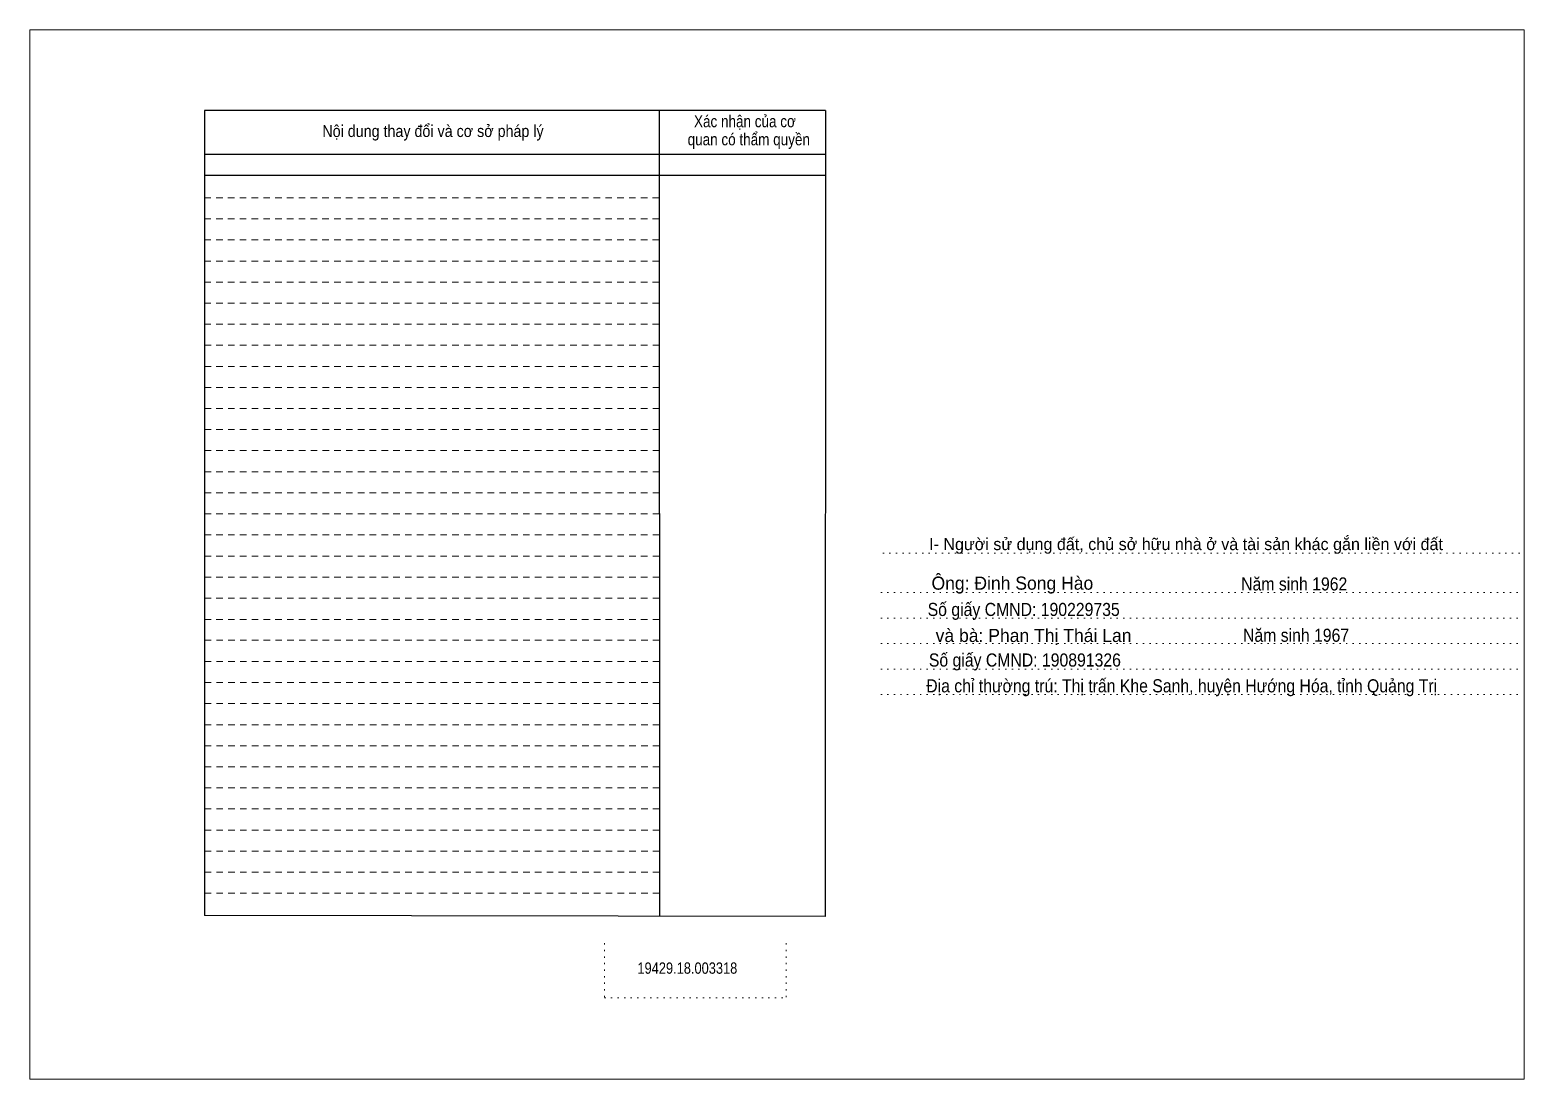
# Model space of a CAD drawing. Header units: metres. Extents: x 549105 to 551554, y 1837879 to 1838274.
# Drawn here: x 549104.7 to 549515.1, y 1837975.6 to 1838263.6 of the extents above; entities that cross this region are included whole.
import ezdxf
from ezdxf.enums import TextEntityAlignment as Align

# ---------------------------------------------------------------- set-up
doc = ezdxf.new("R2010")
doc.units = ezdxf.units.M
doc.header["$LTSCALE"] = 1.2
doc.linetypes.add('DOTTED', pattern=[1.5, 0.3, -1.2])
doc.linetypes.add('SHORT_DASHED', pattern=[2.7, 1.5, -1.2])
for name, color, linetype, lineweight in [('1', 7, 'DOTTED', 13), ('18', 7, 'Continuous', 25), ('2', 7, 'SHORT_DASHED', 13), ('28', 7, 'Continuous', 25)]:
    doc.layers.add(name, color=color, linetype=linetype, lineweight=lineweight)

msp = doc.modelspace()

# ---------------------------------------------------------------- linework, layer by layer
at = {"layer": '1'}
for p, q in [((549338.92, 1838119.92), (549515.04, 1838119.92)), ((549338.36, 1838109.12), (549514.44, 1838109.12)), ((549338.36, 1838102.12), (549514.44, 1838102.12)), ((549338.36, 1838095.12), (549514.44, 1838095.12)), ((549338.36, 1838088.12), (549514.44, 1838088.12)), ((549338.36, 1838081.12), (549514.44, 1838081.12)), ((549262.48, 1838012.84), (549262.48, 1837997.84)), ((549312.44, 1838012.84), (549312.44, 1837997.84)), ((549262.48, 1837997.84), (549312.44, 1837997.84))]:
    msp.add_line(p, q, dxfattribs=at)
at = {"layer": '1', "linetype": 'Continuous'}
for points in [[(549104.68, 1837975.56), (549515.08, 1837975.56), (549515.08, 1838263.56), (549104.68, 1838263.56)], [(549104.68, 1838263.56), (549515.08, 1838263.56), (549515.08, 1837975.56), (549104.68, 1837975.56)], [(549104.68, 1837975.56), (549515.08, 1837975.56), (549515.08, 1838263.56), (549104.68, 1838263.56)]]:
    msp.add_lwpolyline(points, close=True, dxfattribs=at)
at = {"layer": '2', "linetype": 'Continuous', "lineweight": 25}
for p, q in [((549323.2, 1838241.48), (549152.68, 1838241.48)), ((549152.68, 1838241.48), (549152.68, 1838020.44)), ((549277.52, 1838241.48), (549277.6, 1838020.24)), ((549323.2, 1838229.4), (549152.88, 1838229.4)), ((549323.2, 1838223.6), (549152.88, 1838223.6))]:
    msp.add_line(p, q, dxfattribs=at)
at = {"layer": '2'}
for p, q in [((549277.52, 1838217.48), (549152.64, 1838217.48)), ((549277.52, 1838211.68), (549152.64, 1838211.68)), ((549277.52, 1838211.68), (549152.68, 1838211.68)), ((549277.52, 1838205.92), (549152.68, 1838205.92)), ((549277.52, 1838200.12), (549152.68, 1838200.12)), ((549277.52, 1838194.36), (549152.68, 1838194.36)), ((549277.52, 1838188.56), (549152.68, 1838188.56)), ((549277.52, 1838182.76), (549152.68, 1838182.76)), ((549277.56, 1838177), (549152.68, 1838177)), ((549277.56, 1838171.2), (549152.68, 1838171.2)), ((549277.56, 1838165.4), (549152.68, 1838165.4)), ((549277.56, 1838159.64), (549152.68, 1838159.64)), ((549277.56, 1838153.84), (549152.68, 1838153.84)), ((549277.56, 1838148.08), (549152.68, 1838148.08)), ((549277.56, 1838142.28), (549152.68, 1838142.28)), ((549277.56, 1838136.48), (549152.68, 1838136.48)), ((549277.56, 1838130.72), (549152.68, 1838130.72)), ((549277.56, 1838124.92), (549152.68, 1838124.92)), ((549277.56, 1838119.12), (549152.68, 1838119.12)), ((549277.56, 1838113.36), (549152.68, 1838113.36)), ((549277.56, 1838107.56), (549152.68, 1838107.56)), ((549277.56, 1838101.76), (549152.68, 1838101.76)), ((549277.6, 1838096), (549152.68, 1838096)), ((549277.6, 1838090.2), (549152.68, 1838090.2)), ((549277.6, 1838084.44), (549152.68, 1838084.44)), ((549277.6, 1838078.64), (549152.68, 1838078.64)), ((549277.6, 1838072.84), (549152.68, 1838072.84)), ((549277.6, 1838067.08), (549152.68, 1838067.08)), ((549277.6, 1838061.28), (549152.68, 1838061.28)), ((549277.6, 1838055.48), (549152.68, 1838055.48)), ((549277.6, 1838049.72), (549152.68, 1838049.72)), ((549277.6, 1838043.92), (549152.68, 1838043.92)), ((549277.6, 1838038.16), (549152.68, 1838038.16)), ((549277.6, 1838032.36), (549152.68, 1838032.36)), ((549277.6, 1838026.56), (549152.68, 1838026.56))]:
    msp.add_line(p, q, dxfattribs=at)
at = {"layer": '2', "linetype": 'Continuous', "lineweight": 25}
msp.add_lwpolyline([(549323.2, 1838241.48), (549323.12, 1838020.2), (549152.68, 1838020.44)], dxfattribs=at)

# ---------------------------------------------------------------- texts
at = {"layer": '18', "width": 0.85}
msp.add_text('19429.18.003318', height=3.1, dxfattribs=at).set_placement((549285.26, 1838004.48), align=Align.CENTER)
at = {"layer": '2'}
for s, width, p in [('Xác nhận của cơ', 0.85, (549301.075, 1838236.84)), ('Xác nhận của cơ', 0.85, (549301.075, 1838236.84)), ('Nội dung thay đổi và cơ sở pháp lý', 0.9, (549215.4, 1838234.16)), ('Nội dung thay đổi và cơ sở pháp lý', 0.9, (549215.4, 1838234.16)), (' quan có thẩm quyền', 0.85, (549301.62, 1838231.88)), (' quan có thẩm quyền', 0.85, (549301.62, 1838231.88))]:
    msp.add_text(s, height=3.261, dxfattribs=dict(at, width=width)).set_placement(p, align=Align.CENTER)
at = {"layer": '28'}
for s, height, p in [('I- Người sử dụng đất, chủ sở hữu nhà ở và tài sản khác gắn liền với đất', 3.306, (549422.22, 1838120.76)), ('Ông: Đinh Song Hào', 3.6, (549374.53, 1838109.9)), ('và bà: Phan Thị Thái Lan', 3.6, (549380.35, 1838095.54))]:
    msp.add_text(s, height=height, dxfattribs=at).set_placement(p, align=Align.CENTER)
at = {"layer": '28', "width": 0.9}
for s, p in [('Năm sinh 1962', (549451.94, 1838109.68)), ('Số giấy CMND: 190229735', (549377.635, 1838102.68)), ('Năm sinh 1967', (549452.445, 1838095.6)), ('Số giấy CMND: 190891326', (549377.965, 1838088.8)), ('Địa chỉ thường trú: Thị trấn Khe Sanh, huyện Hướng Hóa, tỉnh Quảng Trị', (549421.035, 1838081.72))]:
    msp.add_text(s, height=3.6, dxfattribs=at).set_placement(p, align=Align.CENTER)

doc.saveas('drawing.dxf')
